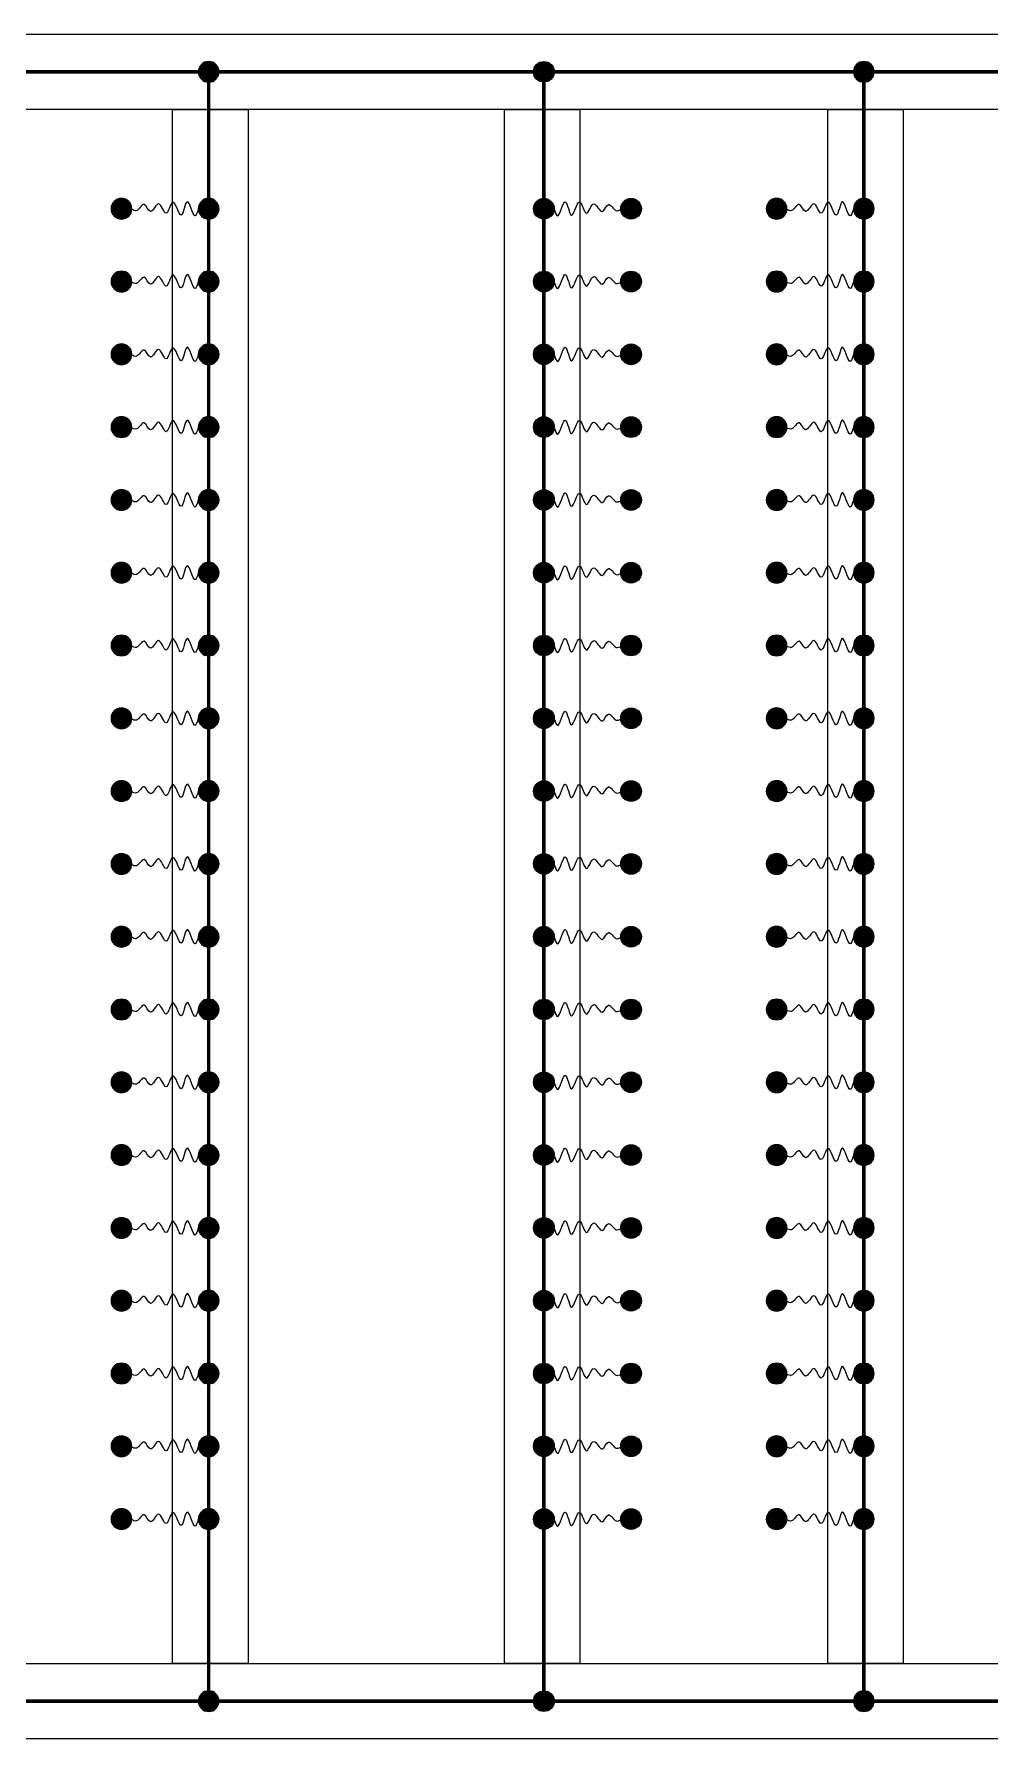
# Model space of a CAD drawing. Header units: millimetres. Extents: x -120884 to 122161, y 4425 to 84147.
# Drawn here: x -80708 to -72830, y 52614 to 66666 of the extents above; entities that cross this region are included whole.
import ezdxf

# ---------------------------------------------------------------- set-up
doc = ezdxf.new("R2010")
doc.units = ezdxf.units.MM
doc.header["$LTSCALE"] = 150
doc.linetypes.add('D1', pattern=[3, 1, -1, 1])
doc.layers.add('-----21 Embeded Wire in Ceiling or Wall_전기', color=3, linetype='Continuous')
doc.layers.add('-----27 Communication Cable Tray', color=2, linetype='Continuous')

# ---------------------------------------------------------------- blocks, each defined once
blk = doc.blocks.new('A$C10f95c32')
h = blk.add_hatch(color=0)
edge = h.paths.add_edge_path()
edge.add_arc((64.00719340983778, 64.00719340983778), 64.0071934098378, 720.0000000000341, 1080.000000000034, ccw=False)
at = {"color": 0}
blk.add_circle((64.00719340983778, 64.00719340983778), 64.0071934098378, dxfattribs=at)

msp = doc.modelspace()

# ---------------------------------------------------------------- linework, layer by layer
at = {"layer": '-----21 Embeded Wire in Ceiling or Wall_전기', "linetype": 'D1', "ltscale": 0.5, "const_width": 30, "elevation": 6.03217089559932e-10}
msp.add_lwpolyline([(-99799.64994898603, 52925.34452873934), (-39775.63594410513, 52925.34452873934), (-39775.63594410513, 66354.73008716758), (-99799.64994898603, 66354.73008716758)], close=True, dxfattribs=at)
for points in [[(-79269.0150966635, 66354.73008716758), (-79269.0150966635, 52925.34452873934)], [(-76506.26776992806, 66354.73008716758), (-76506.26776992806, 52925.34452873934)], [(-73869.0150966635, 66354.73008716758), (-73869.0150966635, 52925.34452873934)]]:
    msp.add_lwpolyline(points, dxfattribs=at)
at = {"layer": '-----21 Embeded Wire in Ceiling or Wall_전기'}
for points in [[(-79269.0150966635, 65226.22074930242), (-79322.68903216114, 65285.05277752626), (-79381.8242183975, 65167.56806085177), (-79445.72188344249, 65284.37394351012), (-79496.70129248896, 65173.6794242725), (-79563.99483440956, 65280.29908213805), (-79621.09301021835, 65188.62027309102), (-79681.58964139875, 65266.7168299894), (-79748.88318331935, 65204.2390272881), (-79801.22145881527, 65261.28430058493), (-79864.60858200514, 65211.03108199994), (-79948.21625679871, 65240.23208834586), (-79987.64143328648, 65226.22074930242)], [(-76506.26776992806, 65226.22074930242), (-76452.59383443042, 65285.05277752626), (-76393.45864819406, 65167.56806085177), (-76329.56098314907, 65284.37394351012), (-76278.5815741026, 65173.6794242725), (-76211.288032182, 65280.29908213805), (-76154.18985637321, 65188.62027309102), (-76093.69322519281, 65266.7168299894), (-76026.3996832722, 65204.2390272881), (-75974.06140777629, 65261.28430058493), (-75910.67428458642, 65211.03108199994), (-75827.06660979285, 65240.23208834586), (-75787.64143330508, 65226.22074930242)], [(-73869.0150966635, 65226.22074930242), (-73922.68903216114, 65285.05277752626), (-73981.8242183975, 65167.56806085177), (-74045.72188344249, 65284.37394351012), (-74096.70129248896, 65173.6794242725), (-74163.99483440956, 65280.29908213805), (-74221.09301021835, 65188.62027309102), (-74281.58964139875, 65266.7168299894), (-74348.88318331935, 65204.2390272881), (-74401.22145881527, 65261.28430058493), (-74464.60858200514, 65211.03108199994), (-74548.21625679871, 65240.23208834586), (-74587.64143328648, 65226.22074930242)], [(-79269.01509667092, 64626.22074930251), (-79322.68903216856, 64685.05277752635), (-79381.82421840492, 64567.56806085186), (-79445.7218834499, 64684.3739435102), (-79496.70129249638, 64573.67942427259), (-79563.99483441698, 64680.29908213814), (-79621.09301022577, 64588.6202730911), (-79681.58964140617, 64666.71682998948), (-79748.88318332678, 64604.23902728819), (-79801.22145882269, 64661.28430058502), (-79864.60858201256, 64611.03108200003), (-79948.21625680613, 64640.23208834595), (-79987.6414332939, 64626.22074930251)], [(-76506.26776992064, 64626.22074930251), (-76452.593834423, 64685.05277752635), (-76393.45864818664, 64567.56806085186), (-76329.56098314165, 64684.3739435102), (-76278.58157409518, 64573.67942427259), (-76211.28803217458, 64680.29908213814), (-76154.18985636579, 64588.6202730911), (-76093.69322518539, 64666.71682998948), (-76026.39968326478, 64604.23902728819), (-75974.06140776887, 64661.28430058502), (-75910.674284579, 64611.03108200003), (-75827.06660978543, 64640.23208834595), (-75787.64143329766, 64626.22074930251)], [(-73869.01509667092, 64626.22074930251), (-73922.68903216856, 64685.05277752635), (-73981.82421840492, 64567.56806085186), (-74045.7218834499, 64684.3739435102), (-74096.70129249638, 64573.67942427259), (-74163.99483441698, 64680.29908213814), (-74221.09301022577, 64588.6202730911), (-74281.58964140617, 64666.71682998948), (-74348.88318332678, 64604.23902728819), (-74401.22145882269, 64661.28430058502), (-74464.60858201256, 64611.03108200003), (-74548.21625680613, 64640.23208834595), (-74587.6414332939, 64626.22074930251)], [(-79269.01509667834, 64026.22074930259), (-79322.68903217599, 64085.05277752643), (-79381.82421841234, 63967.56806085195), (-79445.72188345733, 64084.37394351029), (-79496.7012925038, 63973.67942427268), (-79563.9948344244, 64080.29908213823), (-79621.09301023319, 63988.62027309119), (-79681.5896414136, 64066.71682998957), (-79748.8831833342, 64004.23902728828), (-79801.22145883011, 64061.2843005851), (-79864.60858201998, 64011.03108200012), (-79948.21625681355, 64040.23208834603), (-79987.64143330132, 64026.22074930259)], [(-76506.26776991322, 64026.22074930259), (-76452.59383441557, 64085.05277752643), (-76393.45864817922, 63967.56806085195), (-76329.56098313423, 64084.37394351029), (-76278.58157408776, 63973.67942427268), (-76211.28803216715, 64080.29908213823), (-76154.18985635837, 63988.62027309119), (-76093.69322517797, 64066.71682998957), (-76026.39968325736, 64004.23902728828), (-75974.06140776144, 64061.2843005851), (-75910.67428457158, 64011.03108200012), (-75827.066609778, 64040.23208834603), (-75787.64143329023, 64026.22074930259)], [(-73869.01509667834, 64026.22074930259), (-73922.68903217599, 64085.05277752643), (-73981.82421841234, 63967.56806085195), (-74045.72188345733, 64084.37394351029), (-74096.7012925038, 63973.67942427268), (-74163.9948344244, 64080.29908213823), (-74221.09301023319, 63988.62027309119), (-74281.5896414136, 64066.71682998957), (-74348.8831833342, 64004.23902728828), (-74401.22145883011, 64061.2843005851), (-74464.60858201998, 64011.03108200012), (-74548.21625681355, 64040.23208834603), (-74587.64143330132, 64026.22074930259)], [(-79269.01509667648, 63426.22074930257), (-79322.68903217412, 63485.05277752641), (-79381.82421841047, 63367.56806085193), (-79445.72188345547, 63484.37394351027), (-79496.70129250194, 63373.67942427265), (-79563.99483442254, 63480.2990821382), (-79621.09301023133, 63388.62027309117), (-79681.58964141173, 63466.71682998955), (-79748.88318333233, 63404.23902728825), (-79801.22145882825, 63461.28430058508), (-79864.60858201812, 63411.0310820001), (-79948.21625681169, 63440.23208834601), (-79987.64143329946, 63426.22074930257)], [(-76506.26776991508, 63426.22074930257), (-76452.59383441744, 63485.05277752641), (-76393.45864818108, 63367.56806085193), (-76329.56098313609, 63484.37394351027), (-76278.58157408962, 63373.67942427265), (-76211.28803216902, 63480.2990821382), (-76154.18985636023, 63388.62027309117), (-76093.69322517983, 63466.71682998955), (-76026.39968325922, 63404.23902728825), (-75974.0614077633, 63461.28430058508), (-75910.67428457344, 63411.0310820001), (-75827.06660977987, 63440.23208834601), (-75787.6414332921, 63426.22074930257)], [(-73869.01509667648, 63426.22074930257), (-73922.68903217412, 63485.05277752641), (-73981.82421841047, 63367.56806085193), (-74045.72188345547, 63484.37394351027), (-74096.70129250194, 63373.67942427265), (-74163.99483442254, 63480.2990821382), (-74221.09301023133, 63388.62027309117), (-74281.58964141173, 63466.71682998955), (-74348.88318333233, 63404.23902728825), (-74401.22145882825, 63461.28430058508), (-74464.60858201812, 63411.0310820001), (-74548.21625681169, 63440.23208834601), (-74587.64143329946, 63426.22074930257)], [(-79269.01509667462, 62826.22074930255), (-79322.68903217226, 62885.05277752639), (-79381.82421840861, 62767.5680608519), (-79445.7218834536, 62884.37394351025), (-79496.70129250007, 62773.67942427263), (-79563.99483442068, 62880.29908213818), (-79621.09301022947, 62788.62027309115), (-79681.58964140987, 62866.71682998953), (-79748.88318333047, 62804.23902728823), (-79801.22145882639, 62861.28430058506), (-79864.60858201626, 62811.03108200007), (-79948.21625680983, 62840.23208834599), (-79987.6414332976, 62826.22074930255)], [(-76506.26776991694, 62826.22074930255), (-76452.5938344193, 62885.05277752639), (-76393.45864818295, 62767.5680608519), (-76329.56098313796, 62884.37394351025), (-76278.58157409148, 62773.67942427263), (-76211.28803217088, 62880.29908213818), (-76154.18985636209, 62788.62027309115), (-76093.69322518169, 62866.71682998953), (-76026.39968326109, 62804.23902728823), (-75974.06140776517, 62861.28430058506), (-75910.6742845753, 62811.03108200007), (-75827.06660978173, 62840.23208834599), (-75787.64143329396, 62826.22074930255)], [(-73869.01509667462, 62826.22074930255), (-73922.68903217226, 62885.05277752639), (-73981.82421840861, 62767.5680608519), (-74045.7218834536, 62884.37394351025), (-74096.70129250007, 62773.67942427263), (-74163.99483442068, 62880.29908213818), (-74221.09301022947, 62788.62027309115), (-74281.58964140987, 62866.71682998953), (-74348.88318333047, 62804.23902728823), (-74401.22145882639, 62861.28430058506), (-74464.60858201626, 62811.03108200007), (-74548.21625680983, 62840.23208834599), (-74587.6414332976, 62826.22074930255)], [(-79269.01509667275, 62226.22074930253), (-79322.6890321704, 62285.05277752637), (-79381.82421840675, 62167.56806085188), (-79445.72188345174, 62284.37394351023), (-79496.70129249821, 62173.67942427261), (-79563.99483441882, 62280.29908213816), (-79621.0930102276, 62188.62027309112), (-79681.589641408, 62266.71682998951), (-79748.88318332861, 62204.23902728821), (-79801.22145882453, 62261.28430058504), (-79864.60858201439, 62211.03108200005), (-79948.21625680797, 62240.23208834597), (-79987.64143329574, 62226.22074930253)], [(-76506.2677699188, 62226.22074930253), (-76452.59383442116, 62285.05277752637), (-76393.45864818481, 62167.56806085188), (-76329.56098313982, 62284.37394351023), (-76278.58157409335, 62173.67942427261), (-76211.28803217274, 62280.29908213816), (-76154.18985636396, 62188.62027309112), (-76093.69322518355, 62266.71682998951), (-76026.39968326295, 62204.23902728821), (-75974.06140776703, 62261.28430058504), (-75910.67428457717, 62211.03108200005), (-75827.0666097836, 62240.23208834597), (-75787.64143329582, 62226.22074930253)], [(-73869.01509667275, 62226.22074930253), (-73922.6890321704, 62285.05277752637), (-73981.82421840675, 62167.56806085188), (-74045.72188345174, 62284.37394351023), (-74096.70129249821, 62173.67942427261), (-74163.99483441882, 62280.29908213816), (-74221.0930102276, 62188.62027309112), (-74281.589641408, 62266.71682998951), (-74348.88318332861, 62204.23902728821), (-74401.22145882453, 62261.28430058504), (-74464.60858201439, 62211.03108200005), (-74548.21625680797, 62240.23208834597), (-74587.64143329574, 62226.22074930253)], [(-79269.01509667089, 61626.22074930251), (-79322.68903216854, 61685.05277752635), (-79381.82421840489, 61567.56806085186), (-79445.72188344988, 61684.3739435102), (-79496.70129249635, 61573.67942427259), (-79563.99483441695, 61680.29908213814), (-79621.09301022574, 61588.6202730911), (-79681.58964140614, 61666.71682998948), (-79748.88318332675, 61604.23902728819), (-79801.22145882266, 61661.28430058502), (-79864.60858201253, 61611.03108200003), (-79948.2162568061, 61640.23208834595), (-79987.64143329387, 61626.22074930251)], [(-76506.26776992067, 61626.22074930251), (-76452.59383442302, 61685.05277752635), (-76393.45864818667, 61567.56806085186), (-76329.56098314168, 61684.3739435102), (-76278.58157409521, 61573.67942427259), (-76211.2880321746, 61680.29908213814), (-76154.18985636582, 61588.6202730911), (-76093.69322518542, 61666.71682998948), (-76026.39968326481, 61604.23902728819), (-75974.0614077689, 61661.28430058502), (-75910.67428457903, 61611.03108200003), (-75827.06660978546, 61640.23208834595), (-75787.64143329769, 61626.22074930251)], [(-73869.01509667089, 61626.22074930251), (-73922.68903216854, 61685.05277752635), (-73981.82421840489, 61567.56806085186), (-74045.72188344988, 61684.3739435102), (-74096.70129249635, 61573.67942427259), (-74163.99483441695, 61680.29908213814), (-74221.09301022574, 61588.6202730911), (-74281.58964140614, 61666.71682998948), (-74348.88318332675, 61604.23902728819), (-74401.22145882266, 61661.28430058502), (-74464.60858201253, 61611.03108200003), (-74548.2162568061, 61640.23208834595), (-74587.64143329387, 61626.22074930251)], [(-79269.01509667089, 61026.22074930251), (-79322.68903216854, 61085.05277752635), (-79381.82421840489, 60967.56806085186), (-79445.72188344988, 61084.3739435102), (-79496.70129249635, 60973.67942427259), (-79563.99483441695, 61080.29908213814), (-79621.09301022574, 60988.6202730911), (-79681.58964140614, 61066.71682998948), (-79748.88318332675, 61004.23902728819), (-79801.22145882266, 61061.28430058502), (-79864.60858201253, 61011.03108200003), (-79948.2162568061, 61040.23208834595), (-79987.64143329387, 61026.22074930251)], [(-76506.26776992067, 61026.22074930251), (-76452.59383442302, 61085.05277752635), (-76393.45864818667, 60967.56806085186), (-76329.56098314168, 61084.3739435102), (-76278.58157409521, 60973.67942427259), (-76211.2880321746, 61080.29908213814), (-76154.18985636582, 60988.6202730911), (-76093.69322518542, 61066.71682998948), (-76026.39968326481, 61004.23902728819), (-75974.0614077689, 61061.28430058502), (-75910.67428457903, 61011.03108200003), (-75827.06660978546, 61040.23208834595), (-75787.64143329769, 61026.22074930251)], [(-73869.01509667089, 61026.22074930251), (-73922.68903216854, 61085.05277752635), (-73981.82421840489, 60967.56806085186), (-74045.72188344988, 61084.3739435102), (-74096.70129249635, 60973.67942427259), (-74163.99483441695, 61080.29908213814), (-74221.09301022574, 60988.6202730911), (-74281.58964140614, 61066.71682998948), (-74348.88318332675, 61004.23902728819), (-74401.22145882266, 61061.28430058502), (-74464.60858201253, 61011.03108200003), (-74548.2162568061, 61040.23208834595), (-74587.64143329387, 61026.22074930251)], [(-79269.01509667089, 60426.22074930251), (-79322.68903216854, 60485.05277752635), (-79381.82421840489, 60367.56806085186), (-79445.72188344988, 60484.3739435102), (-79496.70129249635, 60373.67942427259), (-79563.99483441695, 60480.29908213814), (-79621.09301022574, 60388.6202730911), (-79681.58964140614, 60466.71682998948), (-79748.88318332675, 60404.23902728819), (-79801.22145882266, 60461.28430058502), (-79864.60858201253, 60411.03108200003), (-79948.2162568061, 60440.23208834595), (-79987.64143329387, 60426.22074930251)], [(-76506.26776992067, 60426.22074930251), (-76452.59383442302, 60485.05277752635), (-76393.45864818667, 60367.56806085186), (-76329.56098314168, 60484.3739435102), (-76278.58157409521, 60373.67942427259), (-76211.2880321746, 60480.29908213814), (-76154.18985636582, 60388.6202730911), (-76093.69322518542, 60466.71682998948), (-76026.39968326481, 60404.23902728819), (-75974.0614077689, 60461.28430058502), (-75910.67428457903, 60411.03108200003), (-75827.06660978546, 60440.23208834595), (-75787.64143329769, 60426.22074930251)], [(-73869.01509667089, 60426.22074930251), (-73922.68903216854, 60485.05277752635), (-73981.82421840489, 60367.56806085186), (-74045.72188344988, 60484.3739435102), (-74096.70129249635, 60373.67942427259), (-74163.99483441695, 60480.29908213814), (-74221.09301022574, 60388.6202730911), (-74281.58964140614, 60466.71682998948), (-74348.88318332675, 60404.23902728819), (-74401.22145882266, 60461.28430058502), (-74464.60858201253, 60411.03108200003), (-74548.2162568061, 60440.23208834595), (-74587.64143329387, 60426.22074930251)], [(-79269.01509667089, 59826.22074930251), (-79322.68903216854, 59885.05277752635), (-79381.82421840489, 59767.56806085186), (-79445.72188344988, 59884.3739435102), (-79496.70129249635, 59773.67942427259), (-79563.99483441695, 59880.29908213814), (-79621.09301022574, 59788.6202730911), (-79681.58964140614, 59866.71682998948), (-79748.88318332675, 59804.23902728819), (-79801.22145882266, 59861.28430058502), (-79864.60858201253, 59811.03108200003), (-79948.2162568061, 59840.23208834595), (-79987.64143329387, 59826.22074930251)], [(-76506.26776992067, 59826.22074930251), (-76452.59383442302, 59885.05277752635), (-76393.45864818667, 59767.56806085186), (-76329.56098314168, 59884.3739435102), (-76278.58157409521, 59773.67942427259), (-76211.2880321746, 59880.29908213814), (-76154.18985636582, 59788.6202730911), (-76093.69322518542, 59866.71682998948), (-76026.39968326481, 59804.23902728819), (-75974.0614077689, 59861.28430058502), (-75910.67428457903, 59811.03108200003), (-75827.06660978546, 59840.23208834595), (-75787.64143329769, 59826.22074930251)], [(-73869.01509667089, 59826.22074930251), (-73922.68903216854, 59885.05277752635), (-73981.82421840489, 59767.56806085186), (-74045.72188344988, 59884.3739435102), (-74096.70129249635, 59773.67942427259), (-74163.99483441695, 59880.29908213814), (-74221.09301022574, 59788.6202730911), (-74281.58964140614, 59866.71682998948), (-74348.88318332675, 59804.23902728819), (-74401.22145882266, 59861.28430058502), (-74464.60858201253, 59811.03108200003), (-74548.2162568061, 59840.23208834595), (-74587.64143329387, 59826.22074930251)], [(-79269.01509667089, 59226.22074930251), (-79322.68903216854, 59285.05277752635), (-79381.82421840489, 59167.56806085186), (-79445.72188344988, 59284.3739435102), (-79496.70129249635, 59173.67942427259), (-79563.99483441695, 59280.29908213814), (-79621.09301022574, 59188.6202730911), (-79681.58964140614, 59266.71682998948), (-79748.88318332675, 59204.23902728819), (-79801.22145882266, 59261.28430058502), (-79864.60858201253, 59211.03108200003), (-79948.2162568061, 59240.23208834595), (-79987.64143329387, 59226.22074930251)], [(-76506.26776992064, 59226.22074930251), (-76452.593834423, 59285.05277752635), (-76393.45864818664, 59167.56806085186), (-76329.56098314165, 59284.3739435102), (-76278.58157409518, 59173.67942427259), (-76211.28803217458, 59280.29908213814), (-76154.18985636579, 59188.6202730911), (-76093.69322518539, 59266.71682998948), (-76026.39968326478, 59204.23902728819), (-75974.06140776887, 59261.28430058502), (-75910.674284579, 59211.03108200003), (-75827.06660978543, 59240.23208834595), (-75787.64143329766, 59226.22074930251)], [(-73869.01509667089, 59226.22074930251), (-73922.68903216854, 59285.05277752635), (-73981.82421840489, 59167.56806085186), (-74045.72188344988, 59284.3739435102), (-74096.70129249635, 59173.67942427259), (-74163.99483441695, 59280.29908213814), (-74221.09301022574, 59188.6202730911), (-74281.58964140614, 59266.71682998948), (-74348.88318332675, 59204.23902728819), (-74401.22145882266, 59261.28430058502), (-74464.60858201253, 59211.03108200003), (-74548.2162568061, 59240.23208834595), (-74587.64143329387, 59226.22074930251)], [(-79269.01509667089, 58626.22074930251), (-79322.68903216854, 58685.05277752635), (-79381.82421840489, 58567.56806085186), (-79445.72188344988, 58684.3739435102), (-79496.70129249635, 58573.67942427259), (-79563.99483441695, 58680.29908213814), (-79621.09301022574, 58588.6202730911), (-79681.58964140614, 58666.71682998948), (-79748.88318332675, 58604.23902728819), (-79801.22145882266, 58661.28430058502), (-79864.60858201253, 58611.03108200003), (-79948.2162568061, 58640.23208834595), (-79987.64143329387, 58626.22074930251)], [(-76506.26776992064, 58626.22074930251), (-76452.593834423, 58685.05277752635), (-76393.45864818664, 58567.56806085186), (-76329.56098314165, 58684.3739435102), (-76278.58157409518, 58573.67942427259), (-76211.28803217458, 58680.29908213814), (-76154.18985636579, 58588.6202730911), (-76093.69322518539, 58666.71682998948), (-76026.39968326478, 58604.23902728819), (-75974.06140776887, 58661.28430058502), (-75910.674284579, 58611.03108200003), (-75827.06660978543, 58640.23208834595), (-75787.64143329766, 58626.22074930251)], [(-73869.01509667089, 58626.22074930251), (-73922.68903216854, 58685.05277752635), (-73981.82421840489, 58567.56806085186), (-74045.72188344988, 58684.3739435102), (-74096.70129249635, 58573.67942427259), (-74163.99483441695, 58680.29908213814), (-74221.09301022574, 58588.6202730911), (-74281.58964140614, 58666.71682998948), (-74348.88318332675, 58604.23902728819), (-74401.22145882266, 58661.28430058502), (-74464.60858201253, 58611.03108200003), (-74548.2162568061, 58640.23208834595), (-74587.64143329387, 58626.22074930251)], [(-79269.01509667089, 58026.22074930251), (-79322.68903216854, 58085.05277752635), (-79381.82421840489, 57967.56806085186), (-79445.72188344988, 58084.3739435102), (-79496.70129249635, 57973.67942427259), (-79563.99483441695, 58080.29908213814), (-79621.09301022574, 57988.6202730911), (-79681.58964140614, 58066.71682998948), (-79748.88318332675, 58004.23902728819), (-79801.22145882266, 58061.28430058502), (-79864.60858201253, 58011.03108200003), (-79948.2162568061, 58040.23208834595), (-79987.64143329387, 58026.22074930251)], [(-76506.26776992064, 58026.22074930251), (-76452.593834423, 58085.05277752635), (-76393.45864818664, 57967.56806085186), (-76329.56098314165, 58084.3739435102), (-76278.58157409518, 57973.67942427259), (-76211.28803217458, 58080.29908213814), (-76154.18985636579, 57988.6202730911), (-76093.69322518539, 58066.71682998948), (-76026.39968326478, 58004.23902728819), (-75974.06140776887, 58061.28430058502), (-75910.674284579, 58011.03108200003), (-75827.06660978543, 58040.23208834595), (-75787.64143329766, 58026.22074930251)], [(-73869.01509667089, 58026.22074930251), (-73922.68903216854, 58085.05277752635), (-73981.82421840489, 57967.56806085186), (-74045.72188344988, 58084.3739435102), (-74096.70129249635, 57973.67942427259), (-74163.99483441695, 58080.29908213814), (-74221.09301022574, 57988.6202730911), (-74281.58964140614, 58066.71682998948), (-74348.88318332675, 58004.23902728819), (-74401.22145882266, 58061.28430058502), (-74464.60858201253, 58011.03108200003), (-74548.2162568061, 58040.23208834595), (-74587.64143329387, 58026.22074930251)], [(-79269.01509667092, 57426.22074930251), (-79322.68903216856, 57485.05277752635), (-79381.82421840492, 57367.56806085186), (-79445.7218834499, 57484.3739435102), (-79496.70129249638, 57373.67942427259), (-79563.99483441698, 57480.29908213814), (-79621.09301022577, 57388.6202730911), (-79681.58964140617, 57466.71682998948), (-79748.88318332678, 57404.23902728819), (-79801.22145882269, 57461.28430058502), (-79864.60858201256, 57411.03108200003), (-79948.21625680613, 57440.23208834595), (-79987.6414332939, 57426.22074930251)], [(-76506.26776992064, 57426.22074930251), (-76452.593834423, 57485.05277752635), (-76393.45864818664, 57367.56806085186), (-76329.56098314165, 57484.3739435102), (-76278.58157409518, 57373.67942427259), (-76211.28803217458, 57480.29908213814), (-76154.18985636579, 57388.6202730911), (-76093.69322518539, 57466.71682998948), (-76026.39968326478, 57404.23902728819), (-75974.06140776887, 57461.28430058502), (-75910.674284579, 57411.03108200003), (-75827.06660978543, 57440.23208834595), (-75787.64143329766, 57426.22074930251)], [(-73869.01509667092, 57426.22074930251), (-73922.68903216856, 57485.05277752635), (-73981.82421840492, 57367.56806085186), (-74045.7218834499, 57484.3739435102), (-74096.70129249638, 57373.67942427259), (-74163.99483441698, 57480.29908213814), (-74221.09301022577, 57388.6202730911), (-74281.58964140617, 57466.71682998948), (-74348.88318332678, 57404.23902728819), (-74401.22145882269, 57461.28430058502), (-74464.60858201256, 57411.03108200003), (-74548.21625680613, 57440.23208834595), (-74587.6414332939, 57426.22074930251)], [(-79269.01509667092, 56826.22074930251), (-79322.68903216856, 56885.05277752635), (-79381.82421840492, 56767.56806085186), (-79445.7218834499, 56884.3739435102), (-79496.70129249638, 56773.67942427259), (-79563.99483441698, 56880.29908213814), (-79621.09301022577, 56788.6202730911), (-79681.58964140617, 56866.71682998948), (-79748.88318332678, 56804.23902728819), (-79801.22145882269, 56861.28430058502), (-79864.60858201256, 56811.03108200003), (-79948.21625680613, 56840.23208834595), (-79987.6414332939, 56826.22074930251)], [(-76506.26776992064, 56826.22074930251), (-76452.593834423, 56885.05277752635), (-76393.45864818664, 56767.56806085186), (-76329.56098314165, 56884.3739435102), (-76278.58157409518, 56773.67942427259), (-76211.28803217458, 56880.29908213814), (-76154.18985636579, 56788.6202730911), (-76093.69322518539, 56866.71682998948), (-76026.39968326478, 56804.23902728819), (-75974.06140776887, 56861.28430058502), (-75910.674284579, 56811.03108200003), (-75827.06660978543, 56840.23208834595), (-75787.64143329766, 56826.22074930251)], [(-73869.01509667092, 56826.22074930251), (-73922.68903216856, 56885.05277752635), (-73981.82421840492, 56767.56806085186), (-74045.7218834499, 56884.3739435102), (-74096.70129249638, 56773.67942427259), (-74163.99483441698, 56880.29908213814), (-74221.09301022577, 56788.6202730911), (-74281.58964140617, 56866.71682998948), (-74348.88318332678, 56804.23902728819), (-74401.22145882269, 56861.28430058502), (-74464.60858201256, 56811.03108200003), (-74548.21625680613, 56840.23208834595), (-74587.6414332939, 56826.22074930251)], [(-79269.01509667092, 56226.22074930251), (-79322.68903216856, 56285.05277752635), (-79381.82421840492, 56167.56806085186), (-79445.7218834499, 56284.3739435102), (-79496.70129249638, 56173.67942427259), (-79563.99483441698, 56280.29908213814), (-79621.09301022577, 56188.6202730911), (-79681.58964140617, 56266.71682998948), (-79748.88318332678, 56204.23902728819), (-79801.22145882269, 56261.28430058502), (-79864.60858201256, 56211.03108200003), (-79948.21625680613, 56240.23208834595), (-79987.6414332939, 56226.22074930251)], [(-76506.26776992064, 56226.22074930251), (-76452.593834423, 56285.05277752635), (-76393.45864818664, 56167.56806085186), (-76329.56098314165, 56284.3739435102), (-76278.58157409518, 56173.67942427259), (-76211.28803217458, 56280.29908213814), (-76154.18985636579, 56188.6202730911), (-76093.69322518539, 56266.71682998948), (-76026.39968326478, 56204.23902728819), (-75974.06140776887, 56261.28430058502), (-75910.674284579, 56211.03108200003), (-75827.06660978543, 56240.23208834595), (-75787.64143329766, 56226.22074930251)], [(-73869.01509667092, 56226.22074930251), (-73922.68903216856, 56285.05277752635), (-73981.82421840492, 56167.56806085186), (-74045.7218834499, 56284.3739435102), (-74096.70129249638, 56173.67942427259), (-74163.99483441698, 56280.29908213814), (-74221.09301022577, 56188.6202730911), (-74281.58964140617, 56266.71682998948), (-74348.88318332678, 56204.23902728819), (-74401.22145882269, 56261.28430058502), (-74464.60858201256, 56211.03108200003), (-74548.21625680613, 56240.23208834595), (-74587.6414332939, 56226.22074930251)], [(-79269.01509667092, 55626.22074930251), (-79322.68903216856, 55685.05277752635), (-79381.82421840492, 55567.56806085186), (-79445.7218834499, 55684.3739435102), (-79496.70129249638, 55573.67942427259), (-79563.99483441698, 55680.29908213814), (-79621.09301022577, 55588.6202730911), (-79681.58964140617, 55666.71682998948), (-79748.88318332678, 55604.23902728819), (-79801.22145882269, 55661.28430058502), (-79864.60858201256, 55611.03108200003), (-79948.21625680613, 55640.23208834595), (-79987.6414332939, 55626.22074930251)], [(-76506.26776992064, 55626.22074930251), (-76452.593834423, 55685.05277752635), (-76393.45864818664, 55567.56806085186), (-76329.56098314165, 55684.3739435102), (-76278.58157409518, 55573.67942427259), (-76211.28803217458, 55680.29908213814), (-76154.18985636579, 55588.6202730911), (-76093.69322518539, 55666.71682998948), (-76026.39968326478, 55604.23902728819), (-75974.06140776887, 55661.28430058502), (-75910.674284579, 55611.03108200003), (-75827.06660978543, 55640.23208834595), (-75787.64143329766, 55626.22074930251)], [(-73869.01509667092, 55626.22074930251), (-73922.68903216856, 55685.05277752635), (-73981.82421840492, 55567.56806085186), (-74045.7218834499, 55684.3739435102), (-74096.70129249638, 55573.67942427259), (-74163.99483441698, 55680.29908213814), (-74221.09301022577, 55588.6202730911), (-74281.58964140617, 55666.71682998948), (-74348.88318332678, 55604.23902728819), (-74401.22145882269, 55661.28430058502), (-74464.60858201256, 55611.03108200003), (-74548.21625680613, 55640.23208834595), (-74587.6414332939, 55626.22074930251)], [(-79269.01509667092, 55026.22074930251), (-79322.68903216856, 55085.05277752635), (-79381.82421840492, 54967.56806085186), (-79445.7218834499, 55084.3739435102), (-79496.70129249638, 54973.67942427259), (-79563.99483441698, 55080.29908213814), (-79621.09301022577, 54988.6202730911), (-79681.58964140617, 55066.71682998948), (-79748.88318332678, 55004.23902728819), (-79801.22145882269, 55061.28430058502), (-79864.60858201256, 55011.03108200003), (-79948.21625680613, 55040.23208834595), (-79987.6414332939, 55026.22074930251)], [(-76506.26776992064, 55026.22074930251), (-76452.593834423, 55085.05277752635), (-76393.45864818664, 54967.56806085186), (-76329.56098314165, 55084.3739435102), (-76278.58157409518, 54973.67942427259), (-76211.28803217458, 55080.29908213814), (-76154.18985636579, 54988.6202730911), (-76093.69322518539, 55066.71682998948), (-76026.39968326478, 55004.23902728819), (-75974.06140776887, 55061.28430058502), (-75910.674284579, 55011.03108200003), (-75827.06660978543, 55040.23208834595), (-75787.64143329766, 55026.22074930251)], [(-73869.01509667092, 55026.22074930251), (-73922.68903216856, 55085.05277752635), (-73981.82421840492, 54967.56806085186), (-74045.7218834499, 55084.3739435102), (-74096.70129249638, 54973.67942427259), (-74163.99483441698, 55080.29908213814), (-74221.09301022577, 54988.6202730911), (-74281.58964140617, 55066.71682998948), (-74348.88318332678, 55004.23902728819), (-74401.22145882269, 55061.28430058502), (-74464.60858201256, 55011.03108200003), (-74548.21625680613, 55040.23208834595), (-74587.6414332939, 55026.22074930251)], [(-79269.01509667092, 54426.22074930251), (-79322.68903216856, 54485.05277752635), (-79381.82421840492, 54367.56806085186), (-79445.7218834499, 54484.3739435102), (-79496.70129249638, 54373.67942427259), (-79563.99483441698, 54480.29908213814), (-79621.09301022577, 54388.6202730911), (-79681.58964140617, 54466.71682998948), (-79748.88318332678, 54404.23902728819), (-79801.22145882269, 54461.28430058502), (-79864.60858201256, 54411.03108200003), (-79948.21625680613, 54440.23208834595), (-79987.6414332939, 54426.22074930251)], [(-76506.26776992064, 54426.22074930251), (-76452.593834423, 54485.05277752635), (-76393.45864818664, 54367.56806085186), (-76329.56098314165, 54484.3739435102), (-76278.58157409518, 54373.67942427259), (-76211.28803217458, 54480.29908213814), (-76154.18985636579, 54388.6202730911), (-76093.69322518539, 54466.71682998948), (-76026.39968326478, 54404.23902728819), (-75974.06140776887, 54461.28430058502), (-75910.674284579, 54411.03108200003), (-75827.06660978543, 54440.23208834595), (-75787.64143329766, 54426.22074930251)], [(-73869.01509667092, 54426.22074930251), (-73922.68903216856, 54485.05277752635), (-73981.82421840492, 54367.56806085186), (-74045.7218834499, 54484.3739435102), (-74096.70129249638, 54373.67942427259), (-74163.99483441698, 54480.29908213814), (-74221.09301022577, 54388.6202730911), (-74281.58964140617, 54466.71682998948), (-74348.88318332678, 54404.23902728819), (-74401.22145882269, 54461.28430058502), (-74464.60858201256, 54411.03108200003), (-74548.21625680613, 54440.23208834595), (-74587.6414332939, 54426.22074930251)]]:
    msp.add_spline(points, degree=3, dxfattribs=at)
at = {"layer": '-----27 Communication Cable Tray', "color": 9, "elevation": 6.03217089559932e-10}
for points in [[(-39464.68614241926, 66043.78028548164), (-100110.5997506719, 66043.78028548165), (-100110.5997506719, 66665.6798888534), (-39464.68614241926, 66665.67988885338)], [(-79566.21285679282, 66043.78028548165), (-78944.31325342116, 66043.78028548165), (-78944.31325342116, 53236.29433042521), (-79566.21285679282, 53236.29433042521)], [(-76830.97263965322, 66043.78028548165), (-76209.07303628157, 66043.78028548165), (-76209.07303628157, 53236.29433042521), (-76830.97263965322, 53236.29433042521)], [(-74166.21285679282, 66043.78028548165), (-73544.31325342116, 66043.78028548165), (-73544.31325342116, 53236.29433042521), (-74166.21285679282, 53236.29433042521)], [(-39464.68614241926, 52614.39472705346), (-100110.5997506719, 52614.39472705347), (-100110.5997506719, 53236.29433042521), (-39464.68614241926, 53236.2943304252)]]:
    msp.add_lwpolyline(points, close=True, dxfattribs=at)

# ---------------------------------------------------------------- block references
at = {"layer": '-----21 Embeded Wire in Ceiling or Wall_전기', "yscale": 1.333333333333333, "zscale": 1.333333333333333}
for p, xscale in [((-79183.67217211705, 66269.38716262113), -1.333333333333333), ((-76591.61069447451, 66269.38716262113), 1.333333333333333), ((-73783.67217211705, 66269.38716262113), -1.333333333333333), ((-79902.29850874003, 65140.87782475597), -1.333333333333333), ((-79183.67217211705, 65140.87782475597), -1.333333333333333), ((-76591.61069447451, 65140.87782475597), 1.333333333333333), ((-75872.98435785153, 65140.87782475597), 1.333333333333333), ((-74502.29850874003, 65140.87782475597), -1.333333333333333), ((-73783.67217211705, 65140.87782475597), -1.333333333333333), ((-79902.29850874745, 64540.87782475605), -1.333333333333333), ((-79183.67217212447, 64540.87782475605), -1.333333333333333), ((-76591.61069446709, 64540.87782475605), 1.333333333333333), ((-75872.9843578441, 64540.87782475605), 1.333333333333333), ((-74502.29850874745, 64540.87782475605), -1.333333333333333), ((-73783.67217212447, 64540.87782475605), -1.333333333333333), ((-79902.29850875487, 63940.87782475614), -1.333333333333333), ((-79183.67217213189, 63940.87782475614), -1.333333333333333), ((-76591.61069445967, 63940.87782475614), 1.333333333333333), ((-75872.98435783669, 63940.87782475614), 1.333333333333333), ((-74502.29850875487, 63940.87782475614), -1.333333333333333), ((-73783.67217213189, 63940.87782475614), -1.333333333333333), ((-79902.29850875301, 63340.87782475612), -1.333333333333333), ((-79183.67217213003, 63340.87782475612), -1.333333333333333), ((-76591.61069446153, 63340.87782475612), 1.333333333333333), ((-75872.98435783855, 63340.87782475612), 1.333333333333333), ((-74502.29850875301, 63340.87782475612), -1.333333333333333), ((-73783.67217213003, 63340.87782475612), -1.333333333333333), ((-79902.29850875115, 62740.8778247561), -1.333333333333333), ((-79183.67217212816, 62740.8778247561), -1.333333333333333), ((-76591.6106944634, 62740.8778247561), 1.333333333333333), ((-75872.98435784041, 62740.8778247561), 1.333333333333333), ((-74502.29850875115, 62740.8778247561), -1.333333333333333), ((-73783.67217212816, 62740.8778247561), -1.333333333333333), ((-79902.29850874929, 62140.87782475608), -1.333333333333333), ((-79183.6721721263, 62140.87782475608), -1.333333333333333), ((-76591.61069446526, 62140.87782475608), 1.333333333333333), ((-75872.98435784227, 62140.87782475608), 1.333333333333333), ((-74502.29850874929, 62140.87782475608), -1.333333333333333), ((-73783.6721721263, 62140.87782475608), -1.333333333333333), ((-79902.29850874742, 61540.87782475605), -1.333333333333333), ((-79183.67217212444, 61540.87782475605), -1.333333333333333), ((-76591.61069446712, 61540.87782475605), 1.333333333333333), ((-75872.98435784414, 61540.87782475605), 1.333333333333333), ((-74502.29850874742, 61540.87782475605), -1.333333333333333), ((-73783.67217212444, 61540.87782475605), -1.333333333333333), ((-79902.29850874742, 60940.87782475605), -1.333333333333333), ((-79183.67217212444, 60940.87782475605), -1.333333333333333), ((-76591.61069446712, 60940.87782475605), 1.333333333333333), ((-75872.98435784414, 60940.87782475605), 1.333333333333333), ((-74502.29850874742, 60940.87782475605), -1.333333333333333), ((-73783.67217212444, 60940.87782475605), -1.333333333333333), ((-79902.29850874742, 60340.87782475605), -1.333333333333333), ((-79183.67217212444, 60340.87782475605), -1.333333333333333), ((-76591.61069446712, 60340.87782475605), 1.333333333333333), ((-75872.98435784414, 60340.87782475605), 1.333333333333333), ((-74502.29850874742, 60340.87782475605), -1.333333333333333), ((-73783.67217212444, 60340.87782475605), -1.333333333333333), ((-79902.29850874742, 59740.87782475605), -1.333333333333333), ((-79183.67217212444, 59740.87782475605), -1.333333333333333), ((-76591.61069446712, 59740.87782475605), 1.333333333333333), ((-75872.98435784414, 59740.87782475605), 1.333333333333333), ((-74502.29850874742, 59740.87782475605), -1.333333333333333), ((-73783.67217212444, 59740.87782475605), -1.333333333333333), ((-79902.29850874742, 59140.87782475605), -1.333333333333333), ((-79183.67217212444, 59140.87782475605), -1.333333333333333), ((-76591.61069446709, 59140.87782475605), 1.333333333333333), ((-75872.9843578441, 59140.87782475605), 1.333333333333333), ((-74502.29850874742, 59140.87782475605), -1.333333333333333), ((-73783.67217212444, 59140.87782475605), -1.333333333333333), ((-79902.29850874742, 58540.87782475605), -1.333333333333333), ((-79183.67217212444, 58540.87782475605), -1.333333333333333), ((-76591.61069446709, 58540.87782475605), 1.333333333333333), ((-75872.9843578441, 58540.87782475605), 1.333333333333333), ((-74502.29850874742, 58540.87782475605), -1.333333333333333), ((-73783.67217212444, 58540.87782475605), -1.333333333333333), ((-79902.29850874742, 57940.87782475605), -1.333333333333333), ((-79183.67217212444, 57940.87782475605), -1.333333333333333), ((-76591.61069446709, 57940.87782475605), 1.333333333333333), ((-75872.9843578441, 57940.87782475605), 1.333333333333333), ((-74502.29850874742, 57940.87782475605), -1.333333333333333), ((-73783.67217212444, 57940.87782475605), -1.333333333333333), ((-79902.29850874745, 57340.87782475605), -1.333333333333333), ((-79183.67217212447, 57340.87782475605), -1.333333333333333), ((-76591.61069446709, 57340.87782475605), 1.333333333333333), ((-75872.9843578441, 57340.87782475605), 1.333333333333333), ((-74502.29850874745, 57340.87782475605), -1.333333333333333), ((-73783.67217212447, 57340.87782475605), -1.333333333333333), ((-79902.29850874745, 56740.87782475605), -1.333333333333333), ((-79183.67217212447, 56740.87782475605), -1.333333333333333), ((-76591.61069446709, 56740.87782475605), 1.333333333333333), ((-75872.9843578441, 56740.87782475605), 1.333333333333333), ((-74502.29850874745, 56740.87782475605), -1.333333333333333), ((-73783.67217212447, 56740.87782475605), -1.333333333333333), ((-79902.29850874745, 56140.87782475605), -1.333333333333333), ((-79183.67217212447, 56140.87782475605), -1.333333333333333), ((-76591.61069446709, 56140.87782475605), 1.333333333333333), ((-75872.9843578441, 56140.87782475605), 1.333333333333333), ((-74502.29850874745, 56140.87782475605), -1.333333333333333), ((-73783.67217212447, 56140.87782475605), -1.333333333333333), ((-79902.29850874745, 55540.87782475605), -1.333333333333333), ((-79183.67217212447, 55540.87782475605), -1.333333333333333), ((-76591.61069446709, 55540.87782475605), 1.333333333333333), ((-75872.9843578441, 55540.87782475605), 1.333333333333333), ((-74502.29850874745, 55540.87782475605), -1.333333333333333), ((-73783.67217212447, 55540.87782475605), -1.333333333333333), ((-79902.29850874745, 54940.87782475605), -1.333333333333333), ((-79183.67217212447, 54940.87782475605), -1.333333333333333), ((-76591.61069446709, 54940.87782475605), 1.333333333333333), ((-75872.9843578441, 54940.87782475605), 1.333333333333333), ((-74502.29850874745, 54940.87782475605), -1.333333333333333), ((-73783.67217212447, 54940.87782475605), -1.333333333333333), ((-79902.29850874745, 54340.87782475605), -1.333333333333333), ((-79183.67217212447, 54340.87782475605), -1.333333333333333), ((-76591.61069446709, 54340.87782475605), 1.333333333333333), ((-75872.9843578441, 54340.87782475605), 1.333333333333333), ((-74502.29850874745, 54340.87782475605), -1.333333333333333), ((-73783.67217212447, 54340.87782475605), -1.333333333333333), ((-79183.67217210963, 52840.00160419289), -1.333333333333333), ((-76591.61069448193, 52840.00160419289), 1.333333333333333), ((-73783.67217210963, 52840.00160419289), -1.333333333333333)]:
    msp.add_blockref('A$C10f95c32', p, dxfattribs=dict(at, xscale=xscale))

doc.saveas('drawing.dxf')
